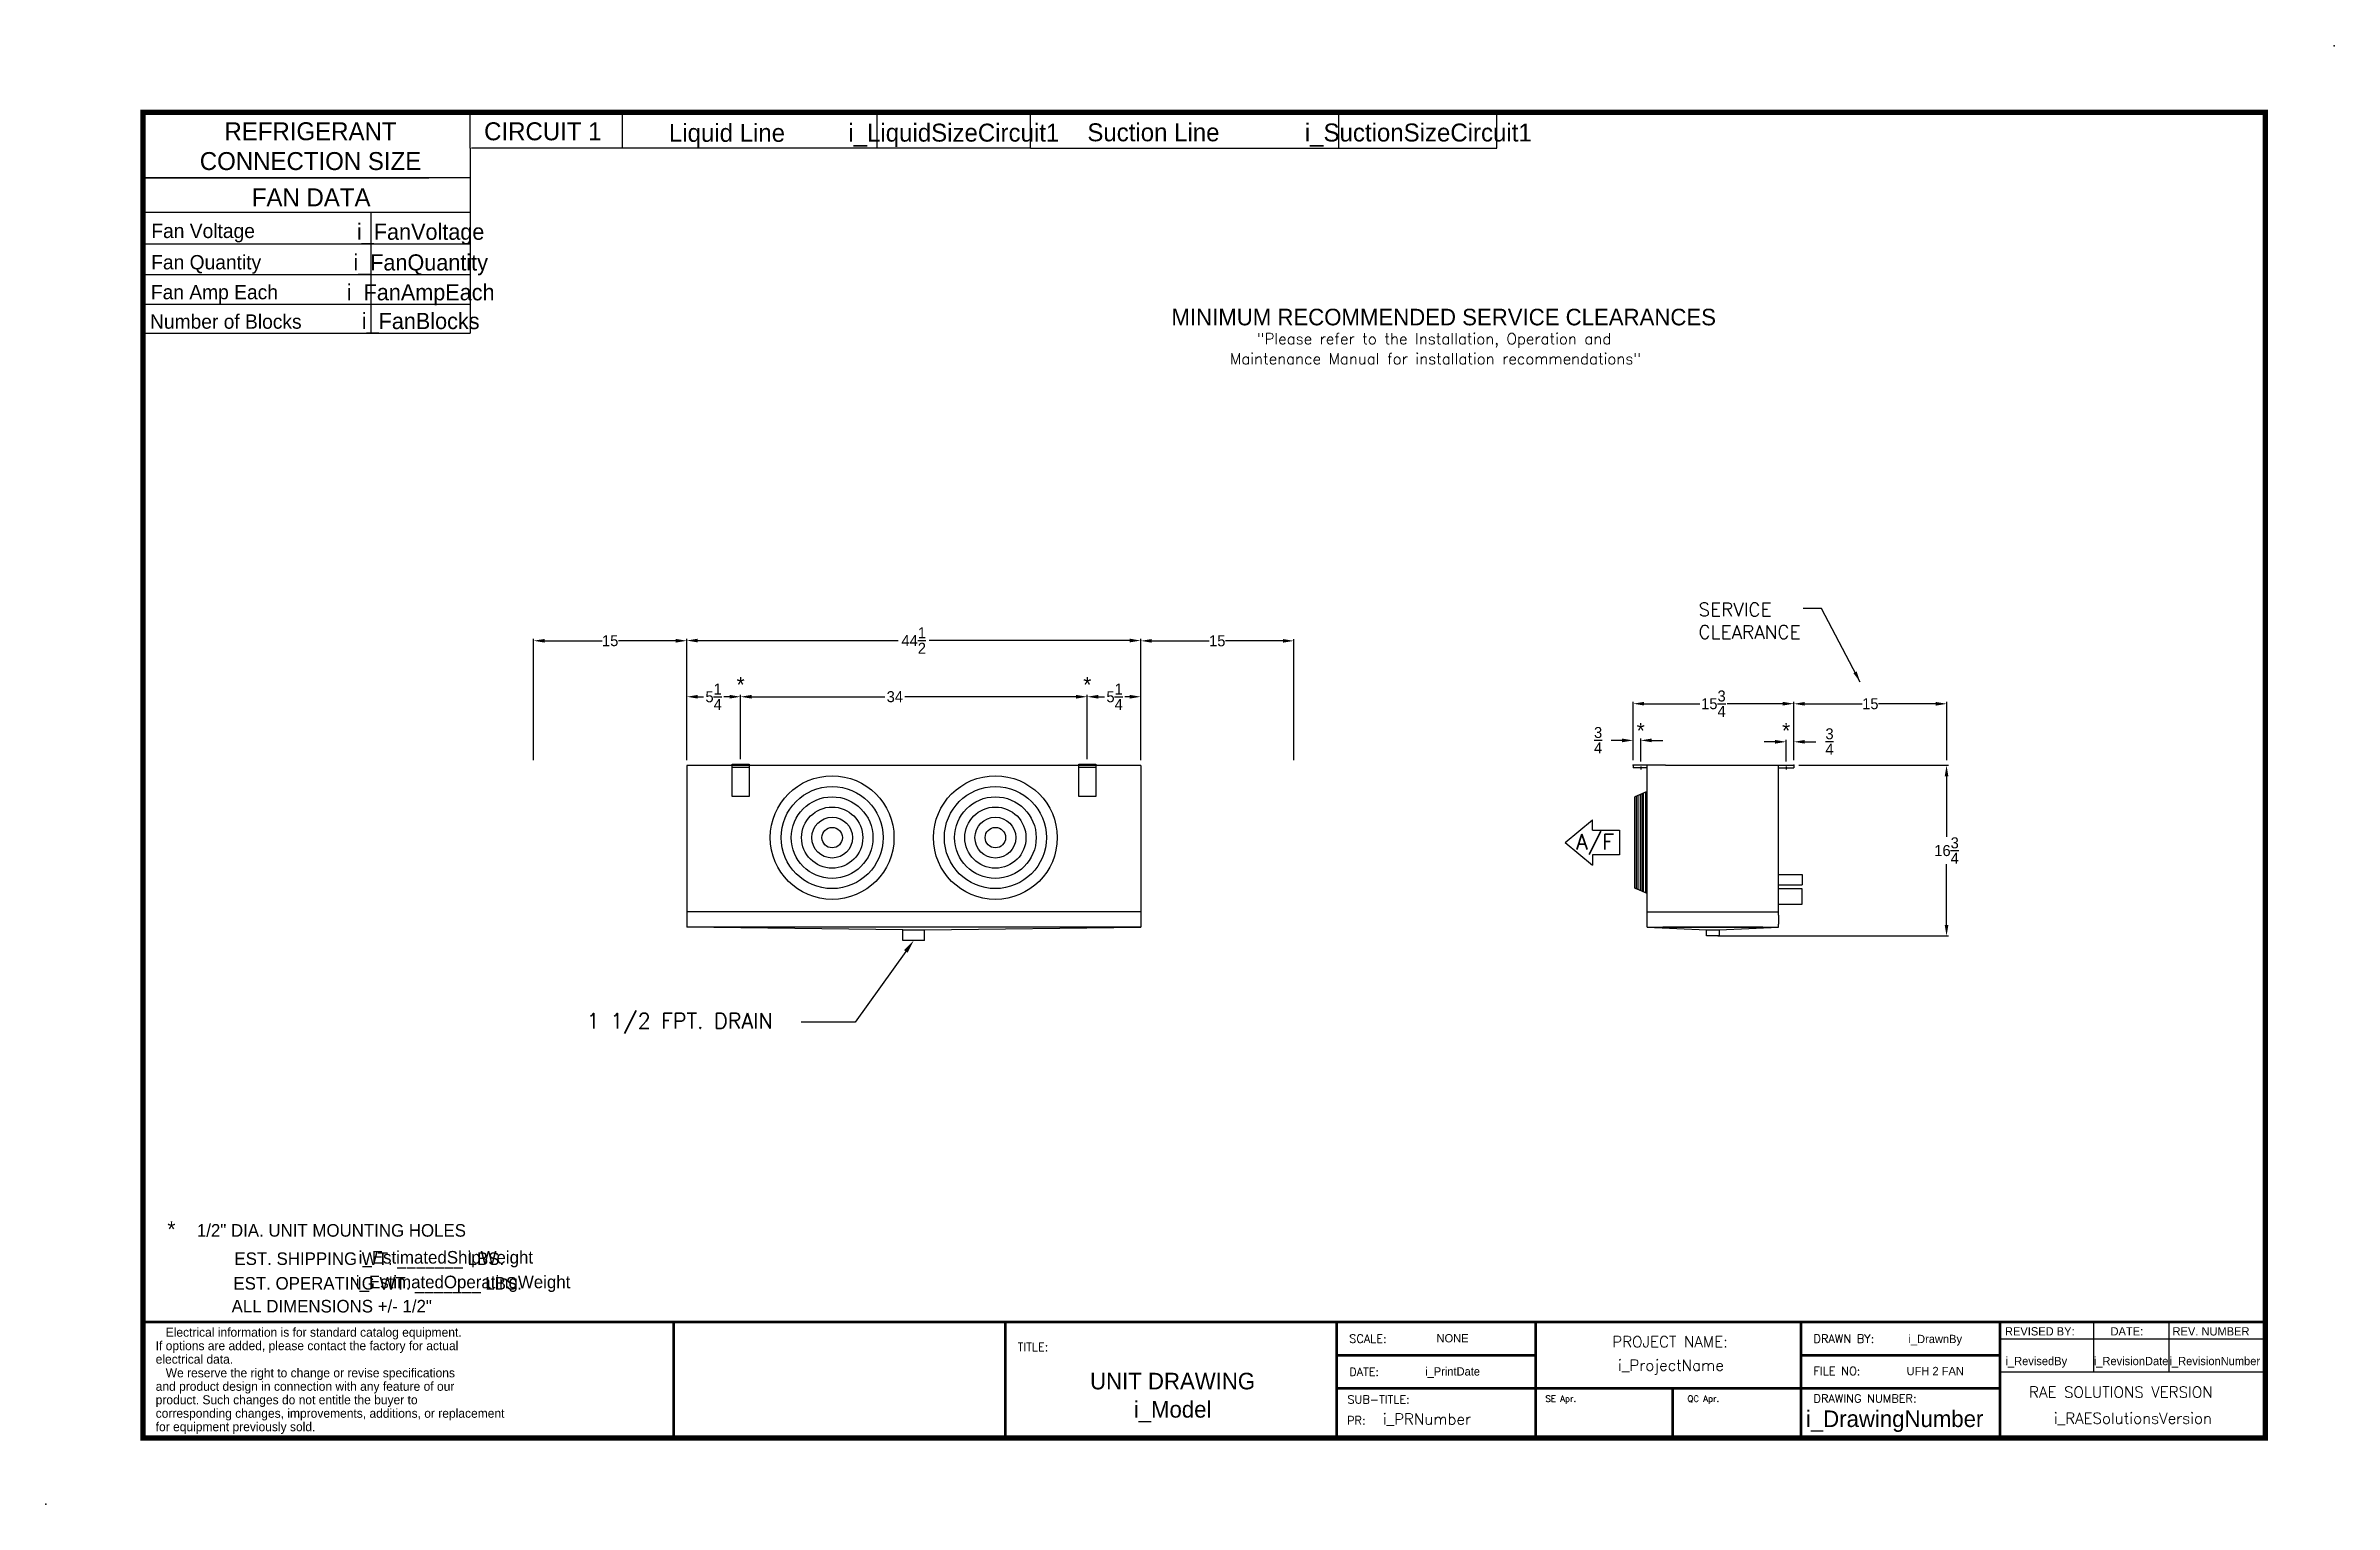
# Model space of a CAD drawing. Extents: x -10 to 215, y -6 to 137.
import ezdxf
from ezdxf.enums import TextEntityAlignment as Align

# ---------------------------------------------------------------- set-up
doc = ezdxf.new("R2010")
doc.units = 0
doc.header["$MEASUREMENT"] = 0
doc.layers.get('0').update_dxf_attribs({"linetype": 'CONTINUOUS'})
doc.layers.add('C1EFD', color=7, linetype='CONTINUOUS')
doc.layers.add('C1RC', color=7, linetype='CONTINUOUS')
doc.styles.add('DIMENTIONS', font='txt')
doc.styles.add('SIMPLEX', font='SIMPLEX')
doc.dimstyles.get("Standard").update_dxf_attribs({"dimtxt": 1.079, "dimasz": 1.079, "dimexe": 0.18, "dimexo": 0.5, "dimgap": 0.09, "dimtad": 0, "dimtih": 1, "dimtoh": 1, "dimdec": 4, "dimzin": 0, "dimdsep": 46, "dimtxsty": 'DIMENTIONS', "dimcen": 0.09, "dimaunit": 1, "dimadec": 0, "dimazin": 0, "dimtfac": 1, "dimtdec": 4, "dimtofl": 0, "dimtmove": 2, "dimatfit": 3, "dimfxl": 1, "dimtolj": 1, "dimtzin": 0, "dimarcsym": 0})

# ---------------------------------------------------------------- blocks, each defined once
blk = doc.blocks.new('*D86')
at = {"color": 0, "lineweight": -2}
for p, q in [((58.56, 66.57), (58.56, 72.87)), ((59.64, 72.69), (72.69, 72.69)), ((91.45, 72.69), (74.67, 72.69)), ((92.53, 66.78), (92.53, 72.87))]:
    blk.add_line(p, q, dxfattribs=at)
at = {"color": 0}
for points in [[(59.64, 72.87), (59.64, 72.51), (58.56, 72.69)], [(91.45, 72.87), (91.45, 72.51), (92.53, 72.69)]]:
    blk.add_solid(points, dxfattribs=at)
at = {"color": 0, "insert": (73.68, 72.69), "char_height": 1.079, "attachment_point": 5, "style": 'DIMENTIONS'}
blk.add_mtext('\\A1;34', dxfattribs=at)
blk = doc.blocks.new('*D85')
at = {"color": 0, "lineweight": -2}
for p, q in [((53.28, 66.46), (53.28, 78.38)), ((54.36, 78.2), (74.01, 78.2)), ((96.71, 78.2), (77.06, 78.2)), ((97.78, 66.46), (97.78, 78.38))]:
    blk.add_line(p, q, dxfattribs=at)
at = {"color": 0}
for points in [[(54.36, 78.38), (54.36, 78.02), (53.28, 78.2)], [(96.71, 78.38), (96.71, 78.02), (97.78, 78.2)]]:
    blk.add_solid(points, dxfattribs=at)
at = {"color": 0, "insert": (75.53, 78.2), "char_height": 1.079, "attachment_point": 5, "style": 'DIMENTIONS'}
blk.add_mtext('\\A1;44{\\H1x;\\S1/2;}', dxfattribs=at)
blk = doc.blocks.new('*D84')
at = {"color": 0, "lineweight": -2}
for p, q in [((92.54, 66.57), (92.54, 72.87)), ((93.62, 72.69), (94.23, 72.69)), ((96.71, 72.69), (96.21, 72.69)), ((97.78, 66.46), (97.78, 72.87))]:
    blk.add_line(p, q, dxfattribs=at)
at = {"color": 0}
for points in [[(93.62, 72.87), (93.62, 72.51), (92.54, 72.69)], [(96.71, 72.87), (96.71, 72.51), (97.78, 72.69)]]:
    blk.add_solid(points, dxfattribs=at)
at = {"color": 0, "insert": (95.22, 72.69), "char_height": 1.079, "attachment_point": 5, "style": 'DIMENTIONS'}
blk.add_mtext('\\A1;5{\\H1x;\\S1/4;}', dxfattribs=at)
blk = doc.blocks.new('*D83')
at = {"color": 0, "lineweight": -2}
for p, q in [((97.78, 66.46), (97.78, 78.35)), ((98.86, 78.17), (104.48, 78.17)), ((111.71, 78.17), (106.09, 78.17)), ((112.78, 66.46), (112.78, 78.35))]:
    blk.add_line(p, q, dxfattribs=at)
at = {"color": 0}
for points in [[(98.86, 78.35), (98.86, 77.99), (97.78, 78.17)], [(111.71, 78.35), (111.71, 77.99), (112.78, 78.17)]]:
    blk.add_solid(points, dxfattribs=at)
at = {"color": 0, "insert": (105.28, 78.17), "char_height": 1.079, "attachment_point": 5, "style": 'DIMENTIONS'}
blk.add_mtext('\\A1;15', dxfattribs=at)
blk = doc.blocks.new('*D82')
at = {"color": 0, "lineweight": -2}
for p, q in [((38.28, 66.46), (38.28, 78.36)), ((39.36, 78.18), (44.98, 78.18)), ((52.21, 78.18), (46.59, 78.18)), ((53.28, 66.46), (53.28, 78.36))]:
    blk.add_line(p, q, dxfattribs=at)
at = {"color": 0}
for points in [[(39.36, 78.36), (39.36, 78), (38.28, 78.18)], [(52.21, 78.36), (52.21, 78), (53.28, 78.18)]]:
    blk.add_solid(points, dxfattribs=at)
at = {"color": 0, "insert": (45.78, 78.18), "char_height": 1.079, "attachment_point": 5, "style": 'DIMENTIONS'}
blk.add_mtext('\\A1;15', dxfattribs=at)
blk = doc.blocks.new('*D81')
at = {"color": 0, "lineweight": -2}
for p, q in [((146.04, 66.47), (146.04, 72.19)), ((147.12, 72.01), (152.57, 72.01)), ((160.71, 72.01), (155.26, 72.01)), ((161.79, 66.47), (161.79, 72.19))]:
    blk.add_line(p, q, dxfattribs=at)
at = {"color": 0}
for points in [[(147.12, 72.19), (147.12, 71.83), (146.04, 72.01)], [(160.71, 72.19), (160.71, 71.83), (161.79, 72.01)]]:
    blk.add_solid(points, dxfattribs=at)
at = {"color": 0, "insert": (153.91, 72.01), "char_height": 1.079, "attachment_point": 5, "style": 'DIMENTIONS'}
blk.add_mtext('\\A1;15{\\H1x;\\S3/4;}', dxfattribs=at)
blk = doc.blocks.new('*D80')
at = {"color": 0, "lineweight": -2}
for p, q in [((161.79, 66.47), (161.79, 72.18)), ((162.87, 72), (168.48, 72)), ((175.71, 72), (170.1, 72)), ((176.79, 66.47), (176.79, 72.18))]:
    blk.add_line(p, q, dxfattribs=at)
at = {"color": 0}
for points in [[(162.87, 72.18), (162.87, 71.82), (161.79, 72)], [(175.71, 72.18), (175.71, 71.82), (176.79, 72)]]:
    blk.add_solid(points, dxfattribs=at)
at = {"color": 0, "insert": (169.29, 72), "char_height": 1.079, "attachment_point": 5, "style": 'DIMENTIONS'}
blk.add_mtext('\\A1;15', dxfattribs=at)
blk = doc.blocks.new('*D79')
at = {"color": 0, "lineweight": -2}
for p, q in [((162.29, 65.97), (176.94, 65.97)), ((176.76, 64.89), (176.76, 58.95)), ((176.76, 50.32), (176.76, 56.26)), ((154.35, 49.24), (176.94, 49.24))]:
    blk.add_line(p, q, dxfattribs=at)
at = {"color": 0}
for points in [[(176.58, 64.89), (176.94, 64.89), (176.76, 65.97)], [(176.58, 50.32), (176.94, 50.32), (176.76, 49.24)]]:
    blk.add_solid(points, dxfattribs=at)
at = {"color": 0, "insert": (176.76, 57.61), "char_height": 1.079, "attachment_point": 5, "style": 'DIMENTIONS'}
blk.add_mtext('\\A1;16{\\H1x;\\S3/4;}', dxfattribs=at)
blk = doc.blocks.new('*D78')
at = {"color": 0, "lineweight": -2}
for p, q in [((144.96, 68.41), (143.88, 68.41)), ((146.04, 66.47), (146.04, 68.59)), ((146.79, 66.34), (146.79, 68.59)), ((147.87, 68.41), (148.95, 68.41))]:
    blk.add_line(p, q, dxfattribs=at)
at = {"color": 0}
for points in [[(144.96, 68.59), (144.96, 68.23), (146.04, 68.41)], [(147.87, 68.59), (147.87, 68.23), (146.79, 68.41)]]:
    blk.add_solid(points, dxfattribs=at)
at = {"color": 0, "insert": (142.61, 68.43), "char_height": 1.079, "attachment_point": 5, "style": 'DIMENTIONS'}
blk.add_mtext('\\A1;{\\H1x;\\S3/4;}', dxfattribs=at)
blk = doc.blocks.new('*D77')
at = {"color": 0, "lineweight": -2}
for p, q in [((159.96, 68.27), (158.88, 68.27)), ((161.04, 66.34), (161.04, 68.45)), ((161.79, 66.47), (161.79, 68.45)), ((162.87, 68.27), (163.95, 68.27))]:
    blk.add_line(p, q, dxfattribs=at)
at = {"color": 0}
for points in [[(159.96, 68.45), (159.96, 68.09), (161.04, 68.27)], [(162.87, 68.45), (162.87, 68.09), (161.79, 68.27)]]:
    blk.add_solid(points, dxfattribs=at)
at = {"color": 0, "insert": (165.29, 68.3), "char_height": 1.079, "attachment_point": 5, "style": 'DIMENTIONS'}
blk.add_mtext('\\A1;{\\H1x;\\S3/4;}', dxfattribs=at)
blk = doc.blocks.new('*D76')
at = {"color": 0, "lineweight": -2}
for p, q in [((53.28, 66.46), (53.28, 72.87)), ((54.36, 72.69), (54.94, 72.69)), ((57.49, 72.69), (56.91, 72.69)), ((58.56, 66.57), (58.56, 72.87))]:
    blk.add_line(p, q, dxfattribs=at)
at = {"color": 0}
for points in [[(54.36, 72.87), (54.36, 72.51), (53.28, 72.69)], [(57.49, 72.87), (57.49, 72.51), (58.56, 72.69)]]:
    blk.add_solid(points, dxfattribs=at)
at = {"color": 0, "insert": (55.92, 72.69), "char_height": 1.079, "attachment_point": 5, "style": 'DIMENTIONS'}
blk.add_mtext('\\A1;5{\\H1x;\\S1/4;}', dxfattribs=at)

msp = doc.modelspace()

# ---------------------------------------------------------------- linework, layer by layer
at = {"color": 0}
for p, q in [((97.785, 65.962), (53.285, 65.962)), ((53.285, 65.962), (53.285, 50.087)), ((57.735, 65.787), (59.394, 65.787)), ((91.715, 65.787), (93.374, 65.787)), ((97.785, 65.962), (97.785, 50.087)), ((146.039, 65.97), (146.039, 65.704)), ((149.23, 65.97), (146.039, 65.97)), ((147.411, 65.704), (146.039, 65.704)), ((146.789, 65.837), (146.789, 65.571)), ((147.411, 50.095), (147.411, 65.97)), ((149.23, 65.97), (161.789, 65.97)), ((158.599, 65.97), (161.789, 65.97)), ((160.286, 51.278), (160.286, 65.97)), ((160.286, 65.704), (161.789, 65.704)), ((161.037, 65.837), (161.037, 65.571)), ((161.789, 65.97), (161.789, 65.704)), ((147.411, 63.402), (146.2, 62.884)), ((146.2, 53.91), (146.2, 62.884)), ((146.373, 53.836), (146.373, 62.958)), ((146.546, 53.762), (146.546, 63.032)), ((146.719, 63.106), (146.719, 53.688)), ((146.892, 63.18), (146.892, 53.613)), ((147.065, 53.539), (147.065, 63.255)), ((147.238, 63.329), (147.238, 53.465)), ((139.395, 58.397), (142.055, 60.613)), ((142.055, 59.616), (142.055, 60.613)), ((139.395, 58.397), (142.055, 56.18)), ((142.055, 59.616), (144.715, 59.616)), ((144.715, 59.616), (144.715, 57.178)), ((142.055, 57.178), (142.055, 56.18)), ((144.715, 57.178), (142.055, 57.178)), ((147.411, 53.391), (146.2, 53.91)), ((160.286, 55.265), (162.599, 55.265)), ((160.286, 54.265), (162.599, 54.265)), ((162.599, 53.854), (160.286, 53.854)), ((162.599, 55.265), (162.599, 54.265)), ((162.599, 52.354), (162.599, 53.854)), ((147.411, 53.04), (147.411, 53.04)), ((160.286, 52.354), (162.599, 52.354)), ((97.785, 51.587), (53.285, 51.587)), ((97.785, 50.087), (53.285, 50.087)), ((74.471, 49.837), (53.285, 50.087)), ((74.471, 48.799), (74.471, 49.837)), ((74.471, 49.837), (76.598, 49.837)), ((76.598, 49.837), (97.785, 50.087)), ((76.598, 48.799), (76.598, 49.837)), ((147.411, 51.587), (160.286, 51.587)), ((147.411, 50.095), (160.286, 50.095)), ((147.411, 50.095), (153.226, 49.831)), ((158.706, 50.095), (148.99, 50.095)), ((154.47, 49.831), (160.286, 50.095)), ((160.286, 51.278), (160.286, 50.403)), ((160.286, 50.095), (160.286, 50.403)), ((76.598, 48.799), (74.471, 48.799)), ((69.778, 40.771), (64.488, 40.771)), ((52, 0), (52, 11.375)), ((84.5, 0), (84.5, 11.375)), ((117, 11.375), (182, 11.375)), ((117, 0), (117, 11.375)), ((136.5, 11.375), (136.5, 0)), ((162.5, 11.375), (162.5, 4.875)), ((182, 11.375), (182, 0)), ((182, 11.375), (208, 11.375)), ((182, 11.375), (182, 9.75)), ((191.174, 11.375), (191.174, 6.5)), ((198.562, 11.375), (198.562, 6.5)), ((182, 9.75), (208, 9.75)), ((136.5, 8.125), (117, 8.125)), ((162.5, 8.125), (182, 8.125)), ((162.5, 4.875), (162.5, 8.125)), ((182, 4.875), (117, 4.875)), ((149.906, 4.875), (149.906, 0)), ((162.5, 4.875), (162.5, 0)), ((182, 6.5), (208, 6.5))]:
    msp.add_line(p, q, dxfattribs=at)
for points, const_width in [([(0, 0), (208, 0), (208, 130), (0, 130), (0, 0)], 0.52), ([(52.307, 11.375), (0, 11.375)], 0.26), ([(208, 11.375), (52, 11.375), (52, 0)], 0.26), ([(84.5, 11.375), (84.5, 0)], 0.26), ([(117, 11.375), (117, 0)], 0.26), ([(136.5, 11.375), (136.5, 0)], 0.26), ([(162.5, 11.375), (162.5, 0)], 0.26), ([(182, 0), (182, 11.375), (208, 11.375)], 0.26), ([(136.5, 8.125), (117, 8.125)], 0.26), ([(182, 8.125), (162.5, 8.125), (162.5, 0)], 0.26), ([(182, 4.875), (117, 4.875)], 0.26), ([(149.906, 4.875), (149.906, 0)], 0.26)]:
    msp.add_lwpolyline(points, dxfattribs=dict(at, const_width=const_width))
for points in [[(57.735, 66.069), (59.394, 66.069), (59.394, 62.911), (57.735, 62.911)], [(91.715, 66.069), (93.374, 66.069), (93.374, 62.911), (91.715, 62.911)], [(153.226, 49.831), (154.47, 49.831), (154.47, 49.24), (153.226, 49.24)]]:
    msp.add_lwpolyline(points, close=True, dxfattribs=at)
msp.add_lwpolyline([(74.761, 47.72), (69.778, 40.771)], dxfattribs=at)
for centre, radius in [((67.535, 58.878), 6.062), ((67.535, 58.878), 5), ((67.535, 58.878), 4), ((83.535, 58.878), 6.062), ((83.535, 58.878), 5), ((83.535, 58.878), 4), ((67.535, 58.878), 3), ((67.535, 58.878), 2), ((83.535, 58.878), 3), ((83.535, 58.878), 2), ((67.535, 58.878), 1), ((83.535, 58.878), 1)]:
    msp.add_circle(centre, radius, dxfattribs=at)
for p in [(214.758, 136.517), (146.039, 65.97), (161.789, 65.97), (161.789, 65.97), (161.789, 65.97), (148.99, 50.095), (148.99, 50.095), (158.706, 50.095), (158.706, 50.095), (158.706, 50.095), (158.706, 50.095), (182, 0), (-9.538, -6.483)]:
    msp.add_point(p, dxfattribs=at)
msp.add_solid([(74.581, 47.849), (75.535, 48.799), (74.941, 47.591)], dxfattribs=at)
at = {"layer": 'C1EFD', "color": 0}
for p, q in [((32.061, 123.553), (0, 123.553)), ((0, 123.553), (0, 108.349)), ((32.061, 123.553), (32.061, 108.349)), ((32.061, 120.177), (0.223, 120.177)), ((22.309, 120.177), (22.309, 108.349)), ((0.214, 117.103), (32.061, 117.103)), ((0.143, 114.095), (32.061, 114.095)), ((-0.005, 111.168), (32.061, 111.168)), ((0, 108.349), (32.061, 108.349))]:
    msp.add_line(p, q, dxfattribs=at)
at = {"layer": 'C1RC', "color": 0}
for p, q in [((0, 123.553), (0, 130)), ((0, 130), (32.061, 129.994)), ((32.061, 126.485), (32.061, 130.011)), ((46.988, 126.48), (46.988, 130.006)), ((71.952, 126.48), (71.952, 130.006)), ((86.973, 126.48), (86.973, 130.006)), ((117.186, 126.48), (117.186, 130.006)), ((132.677, 126.48), (132.677, 129.894)), ((32.061, 126.485), (32.061, 123.553)), ((86.973, 126.48), (32.174, 126.48)), ((86.973, 126.48), (132.677, 126.48)), ((0, 123.553), (27.963, 123.548))]:
    msp.add_line(p, q, dxfattribs=at)

# ---------------------------------------------------------------- texts
at = {"color": 0}
for s, height, style, p in [('MINIMUM RECOMMENDED SERVICE CLEARANCES', 1.625, 'DIMENTIONS', (100.796, 109.106)), ('MINIMUM RECOMMENDED SERVICE CLEARANCES', 1.625, 'DIMENTIONS', (100.796, 109.106)), ('A/F', 1.494, 'SIMPLEX', (140.453, 57.726)), ('1 1/2 FPT. DRAIN', 1.494, 'SIMPLEX', (43.474, 40.162)), ('TITLE:', 0.8125, 'SIMPLEX', (85.719, 8.531)), ('SCALE:', 0.8125, 'SIMPLEX', (118.219, 9.344)), ('DRAWN BY:', 0.8125, 'SIMPLEX', (163.719, 9.344)), ('DATE:', 0.8125, 'SIMPLEX', (118.219, 6.094)), ('FILE NO:', 0.8125, 'SIMPLEX', (163.719, 6.172)), ('RAE SOLUTIONS VERSION', 1.079, 'SIMPLEX', (184.849, 3.97)), ('SUB-TITLE:', 0.8125, 'SIMPLEX', (118.043, 3.38)), ('i_PRNumber', 1.079, 'SIMPLEX', (121.512, 1.325)), ('SE Apr.', 0.6094, 'SIMPLEX', (137.455, 3.562)), ('QC Apr.', 0.6094, 'SIMPLEX', (151.372, 3.562)), ('DRAWING NUMBER:', 0.8125, 'SIMPLEX', (163.719, 3.479))]:
    msp.add_text(s, height=height, dxfattribs=dict(at, style=style)).set_placement(p)
at = {"color": 0, "style": 'SIMPLEX'}
for s, p in [('"Please refer to the Installation, Operation and', (126.537, 107.247)), ('"Please refer to the Installation, Operation and', (126.537, 107.247)), ('Maintenance Manual for installation recommendations"', (126.666, 105.291)), ('Maintenance Manual for installation recommendations"', (126.666, 105.291)), ('PROJECT NAME:', (149.663, 8.91)), ('i_ProjectName', (149.745, 6.601)), ('i_RAESolutionsVersion', (195.027, 1.406))]:
    msp.add_text(s, height=1.079, dxfattribs=at).set_placement(p, align=Align.CENTER)
at = {"color": 0}
for s, height, p in [('*', 1.52, (58.565, 73.114)), ('*', 1.52, (92.546, 73.114)), ('*', 1.52, (146.789, 68.611)), ('*', 1.52, (161.038, 68.611)), ('*', 1.52, (2.782, 19.73)), ('EST. SHIPPING WT. _______ LBS.', 1.235, (22.17, 16.976)), ('i_EstimatedShipWeight', 1.23642, (29.677, 17.111)), ('EST. OPERATING WT. _______ LBS.', 1.235, (22.99, 14.56)), ('i_EstimatedOperatingWeight', 1.235, (31.366, 14.695)), ('ALL DIMENSIONS +/- 1/2"', 1.235, (18.493, 12.319)), ('NONE', 0.8125, (128.345, 9.387)), ('i_DrawnBy', 0.8125, (175.653, 9.317)), ('i_PrintDate', 0.8125, (128.345, 6.137)), ('UFH 2 FAN', 0.8125, (175.653, 6.173)), ('i_RevisedBy', 0.8125, (185.561, 7.152)), ('i_RevisionDate', 0.8125, (194.849, 7.152)), ('i_RevisionNumber', 0.8125, (203.054, 7.152)), ('UNIT DRAWING', 1.625, (100.904, 4.78)), ('i_Model', 1.625, (100.904, 2.01)), ('i_DrawingNumber', 1.625, (171.673, 1.087))]:
    msp.add_text(s, height=height, dxfattribs=at).set_placement(p, align=Align.CENTER)
for s, height, p in [('1/2" DIA. UNIT MOUNTING HOLES', 1.235, (5.274, 19.751)), ('If options are added, please contact the factory for actual', 0.8809, (1.235, 8.621)), ('   Electrical information is for standard catalog equipment.', 0.8809, (1.235, 9.942)), ('REVISED BY:', 0.8125, (182.488, 10.065)), ('DATE:', 0.8125, (192.834, 10.065)), ('REV. NUMBER', 0.8125, (198.91, 10.065)), ('electrical data.', 0.8809, (1.235, 7.299)), ('   We reserve the right to change or revise specifications', 0.8809, (1.235, 5.961)), ('and product design in connection with any feature of our', 0.8809, (1.235, 4.64)), ('corresponding changes, improvements, additions, or replacement ', 0.8809, (1.235, 1.997)), ('product. Such changes do not entitle the buyer to', 0.8809, (1.235, 3.319)), ('for equipment previously sold.', 0.8809, (1.235, 0.676))]:
    msp.add_text(s, height=height, dxfattribs=at).set_placement(p)
at = {"color": 0, "style": 'SIMPLEX'}
msp.add_text('PR:', height=0.8125, dxfattribs=at).set_placement((119.81, 1.325), align=Align.RIGHT)
at = {"color": 0, "insert": (152.444, 81.905), "char_height": 1.328, "width": 5.82028, "attachment_point": 1, "style": 'SIMPLEX'}
msp.add_mtext('SERVICE\\PCLEARANCE', dxfattribs=at)
at = {"layer": 'C1EFD', "color": 0}
for s, height, p in [('FAN DATA', 1.76, (16.474, 120.774)), ('i_FanVoltage', 1.58398, (27.207, 117.491)), ('i_FanQuantity', 1.58398, (27.207, 114.483)), ('i_FanAmpEach', 1.58398, (27.207, 111.556)), ('i_FanBlocks', 1.58398, (27.207, 108.737))]:
    msp.add_text(s, height=height, dxfattribs=at).set_placement(p, align=Align.CENTER)
for s, p in [('Fan Voltage', (0.807, 117.664)), ('Fan Quantity', (0.793, 114.59)), ('Fan Amp Each', (0.764, 111.658)), ('Number of Blocks', (0.68, 108.772))]:
    msp.add_text(s, height=1.40799, dxfattribs=at).set_placement(p)
at = {"layer": 'C1RC', "color": 0}
for s, height, p in [('REFRIGERANT', 1.75998, (16.409, 127.254)), ('CIRCUIT 1', 1.76, (39.177, 127.25)), ('i_LiquidSizeCircuit1', 1.75998, (79.461, 127.118)), ('i_SuctionSizeCircuit1', 1.75998, (124.985, 127.131)), ('CONNECTION SIZE', 1.75998, (16.409, 124.332))]:
    msp.add_text(s, height=height, dxfattribs=at).set_placement(p, align=Align.CENTER)
msp.add_text('Liquid Line', height=1.75998, dxfattribs=at).set_placement((51.536, 126.571), align=Align.BOTTOM_LEFT)
msp.add_text('Suction Line', height=1.75998, dxfattribs=at).set_placement((92.55, 127.151))

# ---------------------------------------------------------------- dimensions: what is measured, and where the dimension line sits
at = {"color": 0}
for base, p1, p2, picture, middle in [((53.285, 78.181), (38.285, 65.962), (53.285, 65.962), '*D82', (45.785, 78.181)), ((53.285, 78.198), (97.785, 65.962), (53.285, 65.962), '*D85', (75.535, 78.198)), ((112.785, 78.174), (97.785, 65.962), (112.785, 65.962), '*D83', (105.285, 78.174)), ((53.285, 72.687), (58.565, 66.069), (53.285, 65.962), '*D76', (55.925, 72.687)), ((161.789, 72.007), (146.039, 65.97), (161.789, 65.97), '*D81', (153.914, 72.007)), ((176.789, 71.998), (161.789, 65.97), (176.789, 65.97), '*D80', (169.289, 71.998))]:
    dim = msp.add_linear_dim(base=base, p1=p1, p2=p2, dimstyle='STANDARD', override={"dimdec": 2, "dimrnd": 0.0625, "dimlunit": 5}, dxfattribs=at)
    dim.commit()
    dim.dimension.update_dxf_attribs({"geometry": picture, "text_midpoint": middle})
for base, p1, p2, picture, middle in [((92.531, 72.687), (58.565, 66.069), (92.531, 66.281), '*D86', (73.676, 72.687)), ((92.545, 72.687), (97.785, 65.962), (92.545, 66.069), '*D84', (95.219, 72.687)), ((146.039, 68.408), (146.789, 65.837), (146.039, 65.97), '*D78', (142.614, 68.429)), ((161.789, 68.269), (161.037, 65.837), (161.789, 65.97), '*D77', (165.288, 68.299))]:
    dim = msp.add_linear_dim(base=base, p1=p1, p2=p2, dimstyle='STANDARD', override={"dimdec": 2, "dimrnd": 0.0625, "dimlunit": 5}, dxfattribs=at)
    dim.commit()
    dim.dimension.update_dxf_attribs({"geometry": picture, "text_midpoint": middle, "dimtype": 160})
dim = msp.add_linear_dim(base=(176.764, 65.97), p1=(153.848, 49.24), p2=(161.789, 65.97), angle=90, dimstyle='STANDARD', override={"dimdec": 2, "dimrnd": 0.0625, "dimlunit": 5}, dxfattribs=at)
dim.commit()
dim.dimension.update_dxf_attribs({"geometry": '*D79', "text_midpoint": (176.764, 57.605)})

# ---------------------------------------------------------------- leaders
msp.add_leader([(168.291, 74.134), (164.488, 81.33), (162.701, 81.33)], dimstyle='STANDARD', override={"dimgap": 0.09, "dimtad": 0}, dxfattribs=at)

doc.saveas('drawing.dxf')
